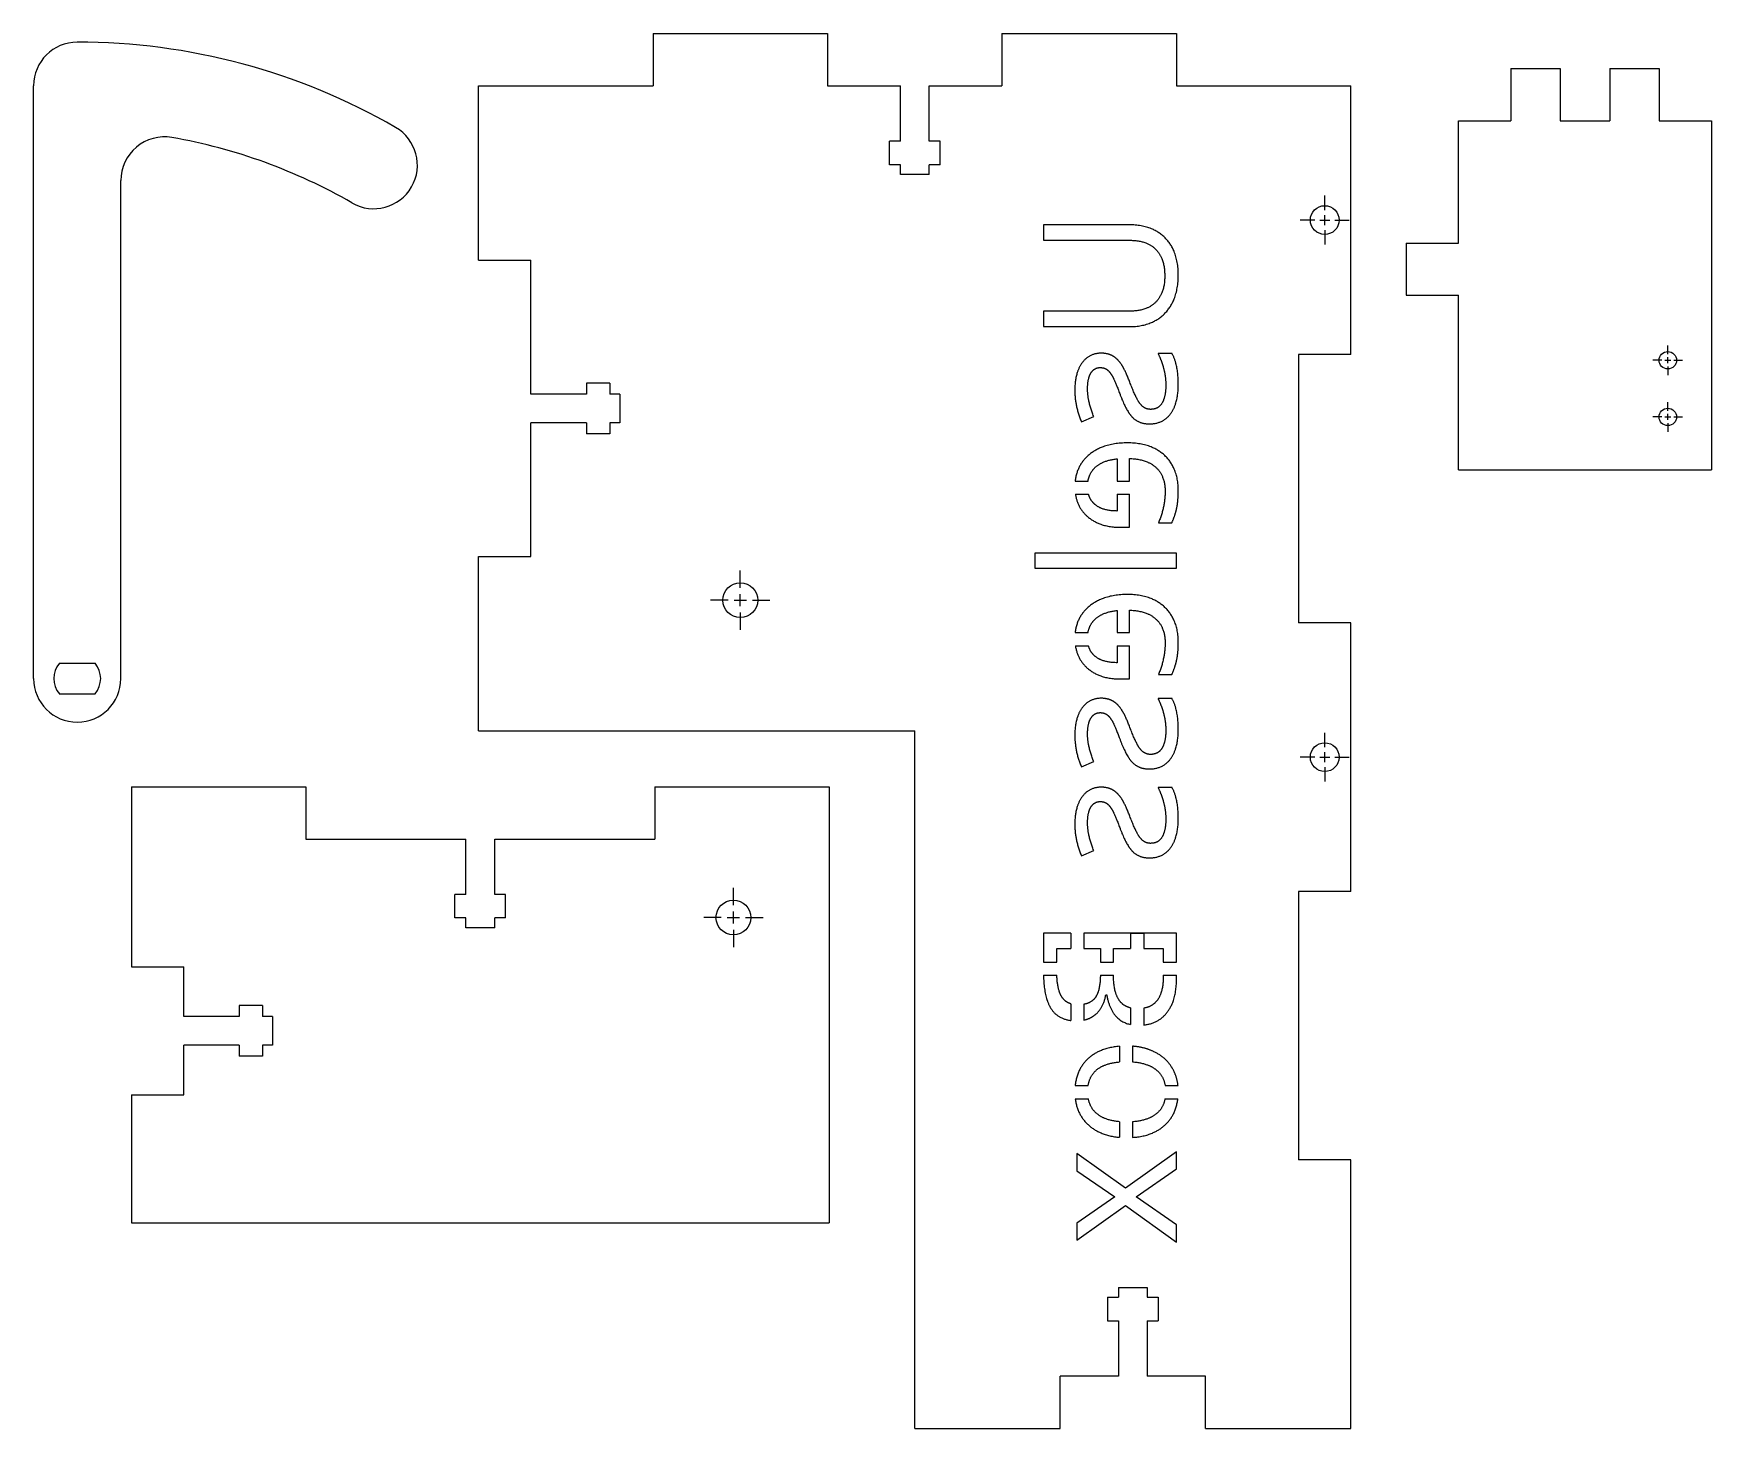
# Model space of a CAD drawing. Extents: x 4 to 197, y 46 to 206.
import ezdxf

# ---------------------------------------------------------------- set-up
doc = ezdxf.new("R2010")
doc.units = 0
doc.header["$LTSCALE"] = 12.7
doc.header["$MEASUREMENT"] = 0
doc.linetypes.add('CENTER', pattern=[0.787402, 0.492126, -0.098425, 0.098425, -0.098425])
doc.layers.add('CENTERMARKS', color=7, linetype='CONTINUOUS')
doc.layers.add('VISIBLE', color=7, linetype='CONTINUOUS')

msp = doc.modelspace()

# ---------------------------------------------------------------- linework, layer by layer
at = {"layer": 'CENTERMARKS', "linetype": 'CENTER'}
for p, q in [((152.5, 186.16), (152.5, 187.81)), ((151.35, 185.01), (149.7, 185.01)), ((153.66, 185.01), (155.31, 185.01)), ((152.5, 183.85), (152.5, 182.2)), ((191.83, 169.63), (191.83, 170.63)), ((191.13, 168.93), (190.13, 168.93)), ((191.83, 168.23), (191.83, 167.23)), ((192.53, 168.93), (193.53, 168.93)), ((191.83, 163.13), (191.83, 164.13)), ((191.13, 162.43), (190.13, 162.43)), ((191.83, 161.73), (191.83, 160.73)), ((192.53, 162.43), (193.53, 162.43)), ((85.5, 142.81), (85.5, 144.81)), ((84.1, 141.41), (82.1, 141.41)), ((86.9, 141.41), (88.9, 141.41)), ((85.5, 140.01), (85.5, 138.01)), ((152.5, 124.56), (152.5, 126.21)), ((151.35, 123.41), (149.7, 123.41)), ((153.66, 123.41), (155.31, 123.41)), ((152.5, 122.25), (152.5, 120.6)), ((84.71, 106.41), (84.71, 108.41)), ((83.31, 105.01), (81.31, 105.01)), ((86.11, 105.01), (88.11, 105.01)), ((84.71, 103.61), (84.71, 101.61))]:
    msp.add_line(p, q, dxfattribs=at)
at = {"layer": 'CENTERMARKS', "linetype": 'CONTINUOUS'}
for p, q in [((151.92, 185.01), (153.08, 185.01)), ((152.5, 184.43), (152.5, 185.58)), ((191.83, 168.58), (191.83, 169.28)), ((191.48, 168.93), (192.18, 168.93)), ((191.48, 162.43), (192.18, 162.43)), ((191.83, 162.08), (191.83, 162.78)), ((84.8, 141.41), (86.2, 141.41)), ((85.5, 140.71), (85.5, 142.11)), ((151.92, 123.41), (153.08, 123.41)), ((152.5, 122.83), (152.5, 123.98)), ((84.01, 105.01), (85.41, 105.01)), ((84.71, 104.31), (84.71, 105.71))]:
    msp.add_line(p, q, dxfattribs=at)
at = {"layer": 'VISIBLE'}
for p, q in [((75.5, 206.41), (75.5, 200.41)), ((75.5, 206.41), (95.5, 206.41)), ((95.5, 206.41), (95.5, 200.41)), ((115.5, 206.41), (115.5, 200.41)), ((115.5, 206.41), (135.5, 206.41)), ((135.5, 206.41), (135.5, 200.41)), ((173.83, 202.38), (173.83, 196.38)), ((173.83, 202.38), (179.5, 202.38)), ((179.5, 202.38), (179.5, 196.38)), ((185.17, 202.38), (185.17, 196.38)), ((185.17, 202.38), (190.83, 202.38)), ((190.83, 202.38), (190.83, 196.38)), ((4.48, 132.42), (4.48, 200.42)), ((55.5, 180.41), (55.5, 200.41)), ((55.5, 200.41), (75.5, 200.41)), ((95.5, 200.41), (103.85, 200.41)), ((103.85, 194.06), (103.85, 200.41)), ((107.15, 194.06), (107.15, 200.41)), ((107.15, 200.41), (115.5, 200.41)), ((135.5, 200.41), (155.5, 200.41)), ((155.5, 169.61), (155.5, 200.41)), ((167.83, 196.38), (173.83, 196.38)), ((167.83, 182.38), (167.83, 196.38)), ((179.5, 196.38), (185.17, 196.38)), ((190.83, 196.38), (196.83, 196.38)), ((196.83, 196.38), (196.83, 156.38)), ((103.85, 194.06), (102.6, 194.06)), ((102.6, 191.36), (102.6, 194.06)), ((108.4, 194.06), (107.15, 194.06)), ((108.4, 191.36), (108.4, 194.06)), ((103.85, 191.36), (102.6, 191.36)), ((103.85, 190.23), (103.85, 191.36)), ((107.15, 190.23), (107.15, 191.36)), ((108.4, 191.36), (107.15, 191.36)), ((14.48, 132.42), (14.48, 189.55)), ((107.15, 190.23), (103.85, 190.23)), ((130.08, 184.47), (120.24, 184.47)), ((120.24, 184.47), (120.24, 182.69)), ((120.24, 182.69), (130.2, 182.69)), ((161.83, 182.38), (167.83, 182.38)), ((161.83, 182.38), (161.83, 176.38)), ((55.5, 180.41), (61.5, 180.41)), ((61.5, 165.06), (61.5, 180.41)), ((161.83, 176.38), (167.83, 176.38)), ((167.83, 156.38), (167.83, 176.38)), ((130.18, 174.56), (120.24, 174.56)), ((120.24, 174.56), (120.24, 172.79)), ((120.24, 172.79), (130.12, 172.79)), ((134.99, 169.71), (133.39, 169.71)), ((155.5, 169.61), (149.5, 169.61)), ((149.5, 169.61), (149.5, 138.81)), ((70.55, 166.31), (67.85, 166.31)), ((67.85, 166.31), (67.85, 165.06)), ((70.55, 166.31), (70.55, 165.06)), ((67.85, 165.06), (61.5, 165.06)), ((71.68, 165.06), (70.55, 165.06)), ((71.68, 165.06), (71.68, 161.76)), ((61.5, 146.41), (61.5, 161.76)), ((67.85, 161.76), (61.5, 161.76)), ((67.85, 161.76), (67.85, 160.51)), ((70.55, 161.76), (70.55, 160.51)), ((71.68, 161.76), (70.55, 161.76)), ((124.61, 161.87), (126.02, 162.49)), ((70.55, 160.51), (67.85, 160.51)), ((128.69, 157.62), (128.69, 155.07)), ((130.1, 155.07), (130.1, 157.66)), ((167.83, 156.38), (196.83, 156.38)), ((123.89, 155.07), (125.36, 155.07)), ((128.69, 155.07), (130.1, 155.07)), ((123.92, 153.57), (125.42, 153.57)), ((128.69, 153.57), (130.1, 153.57)), ((128.69, 153.57), (128.69, 151.64)), ((130.1, 149.78), (130.1, 153.57)), ((133.43, 150.27), (134.97, 150.27)), ((129, 149.78), (130.1, 149.78)), ((55.5, 126.41), (55.5, 146.41)), ((55.5, 146.41), (61.5, 146.41)), ((135.5, 146.82), (119.26, 146.82)), ((119.26, 146.82), (119.26, 145.09)), ((135.5, 145.09), (135.5, 146.82)), ((119.26, 145.09), (135.5, 145.09)), ((128.69, 140.22), (128.69, 137.69)), ((130.1, 137.69), (130.1, 140.26)), ((155.5, 138.81), (149.5, 138.81)), ((155.5, 108.01), (155.5, 138.81)), ((123.89, 137.69), (125.36, 137.69)), ((128.69, 137.69), (130.1, 137.69)), ((123.91, 136.19), (125.41, 136.19)), ((128.69, 136.19), (130.1, 136.19)), ((128.69, 136.19), (128.69, 134.24)), ((130.1, 132.38), (130.1, 136.19)), ((7.43, 134.17), (11.52, 134.17)), ((133.43, 132.87), (134.97, 132.87)), ((129, 132.38), (130.1, 132.38)), ((7.43, 130.67), (11.52, 130.67)), ((134.99, 130.12), (133.39, 130.12)), ((55.5, 126.41), (105.5, 126.41)), ((105.5, 46.41), (105.5, 126.41)), ((124.61, 122.29), (126.02, 122.9)), ((15.69, 120.01), (15.69, 99.34)), ((15.69, 120.01), (35.69, 120.01)), ((35.69, 120.01), (35.69, 114.01)), ((75.69, 120.01), (95.69, 120.01)), ((75.69, 120.01), (75.69, 114.01)), ((95.69, 120.01), (95.69, 70.01)), ((134.99, 119.93), (133.39, 119.93)), ((35.69, 114.01), (54.04, 114.01)), ((54.04, 107.66), (54.04, 114.01)), ((57.34, 114.01), (75.69, 114.01)), ((57.34, 107.66), (57.34, 114.01)), ((124.61, 112.09), (126.02, 112.71)), ((155.5, 108.01), (149.5, 108.01)), ((149.5, 108.01), (149.5, 77.21)), ((52.79, 104.96), (52.79, 107.66)), ((54.04, 107.66), (52.79, 107.66)), ((58.59, 107.66), (57.34, 107.66)), ((58.59, 104.96), (58.59, 107.66)), ((54.04, 104.96), (52.79, 104.96)), ((54.04, 103.83), (54.04, 104.96)), ((57.34, 103.83), (57.34, 104.96)), ((58.59, 104.96), (57.34, 104.96)), ((57.34, 103.83), (54.04, 103.83)), ((120.24, 103.22), (120.24, 99.9)), ((123.4, 103.22), (120.24, 103.22)), ((123.4, 103.22), (123.4, 101.45)), ((135.5, 103.22), (124.9, 103.22)), ((124.9, 103.22), (124.9, 101.45)), ((130.25, 103.2), (130.25, 101.45)), ((130.25, 103.2), (131.75, 103.2)), ((131.75, 103.2), (131.75, 101.45)), ((135.5, 99.9), (135.5, 103.22)), ((121.78, 99.9), (121.78, 101.45)), ((121.78, 101.45), (123.4, 101.45)), ((124.9, 101.45), (126.78, 101.45)), ((126.78, 101.45), (126.78, 99.9)), ((128.28, 99.9), (128.28, 101.45)), ((128.28, 101.45), (130.25, 101.45)), ((131.75, 101.45), (133.99, 101.45)), ((133.99, 101.45), (133.99, 99.9)), ((15.69, 99.34), (21.69, 99.34)), ((21.69, 93.66), (21.69, 99.34)), ((120.24, 99.9), (121.78, 99.9)), ((120.25, 98.4), (121.79, 98.4)), ((126.78, 99.9), (128.28, 99.9)), ((126.78, 98.4), (128.28, 98.4)), ((133.99, 99.9), (135.5, 99.9)), ((133.99, 98.4), (135.5, 98.4)), ((133.99, 98.4), (133.99, 98.26)), ((135.5, 97.9), (135.5, 98.4)), ((30.74, 94.91), (28.04, 94.91)), ((28.04, 94.91), (28.04, 93.66)), ((30.74, 94.91), (30.74, 93.66)), ((123.4, 95.11), (123.4, 93.2)), ((124.9, 95.06), (124.9, 93.25)), ((127.4, 96.13), (127.51, 96.13)), ((130.25, 94.64), (130.25, 92.74)), ((131.75, 94.61), (131.75, 92.68)), ((28.04, 93.66), (21.69, 93.66)), ((31.86, 93.66), (30.74, 93.66)), ((31.86, 93.66), (31.86, 90.36)), ((21.69, 84.67), (21.69, 90.36)), ((28.04, 90.36), (21.69, 90.36)), ((28.04, 90.36), (28.04, 89.11)), ((30.74, 89.11), (28.04, 89.11)), ((30.74, 90.36), (30.74, 89.11)), ((31.86, 90.36), (30.74, 90.36)), ((128.97, 90.24), (128.97, 88.44)), ((130.47, 90.25), (130.47, 88.45)), ((15.69, 84.67), (15.69, 70.01)), ((15.69, 84.67), (21.69, 84.67)), ((123.89, 85.73), (125.38, 85.73)), ((134.21, 85.73), (135.68, 85.73)), ((123.9, 84.23), (125.4, 84.23)), ((134.19, 84.23), (135.66, 84.23)), ((128.97, 81.59), (128.97, 79.8)), ((130.47, 81.58), (130.47, 79.79)), ((124.07, 77.95), (124.07, 75.97)), ((129.65, 73.97), (124.07, 77.95)), ((135.5, 78.15), (129.65, 73.97)), ((135.5, 76.19), (135.5, 78.15)), ((155.5, 77.21), (149.5, 77.21)), ((155.5, 46.41), (155.5, 77.21)), ((124.07, 75.97), (128.45, 72.96)), ((130.87, 72.96), (135.5, 76.19)), ((128.45, 72.96), (124.07, 69.95)), ((124.07, 68), (129.65, 71.98)), ((129.65, 71.98), (135.5, 67.79)), ((135.5, 69.75), (130.87, 72.96)), ((15.69, 70.01), (95.69, 70.01)), ((124.07, 69.95), (124.07, 68)), ((135.5, 67.79), (135.5, 69.75)), ((128.85, 62.58), (132.15, 62.58)), ((128.85, 62.58), (128.85, 61.46)), ((132.15, 62.58), (132.15, 61.46)), ((127.6, 61.46), (128.85, 61.46)), ((127.6, 61.46), (127.6, 58.76)), ((132.15, 61.46), (133.4, 61.46)), ((133.4, 61.46), (133.4, 58.76)), ((127.6, 58.76), (128.85, 58.76)), ((128.85, 58.76), (128.85, 52.41)), ((132.15, 58.76), (132.15, 52.41)), ((132.15, 58.76), (133.4, 58.76)), ((128.85, 52.41), (122.17, 52.41)), ((122.17, 46.41), (122.17, 52.41)), ((138.84, 52.41), (132.15, 52.41)), ((138.84, 46.41), (138.84, 52.41)), ((105.5, 46.41), (122.17, 46.41)), ((138.84, 46.41), (155.5, 46.41))]:
    msp.add_line(p, q, dxfattribs=at)
for centre, radius in [((152.5, 185.01), 1.65), ((191.83, 168.93), 1), ((191.83, 162.43), 1), ((85.5, 141.41), 2), ((152.5, 123.41), 1.65), ((84.71, 105.01), 2)]:
    msp.add_circle(centre, radius, dxfattribs=at)
for centre, radius, start, end in [((9.48, 200.42), 5, 90, 180), ((9.48, 132.42), 73, 60, 90), ((19.48, 189.55), 5, 80.0718, 180), ((9.48, 132.42), 63, 60, 80.0718), ((43.48, 191.31), 5, 240, 60), ((9.48, 132.42), 2.69, 139.4163, 220.5837), ((9.48, 132.42), 2.69, 319.4163, 40.5837), ((9.48, 132.42), 5, 180, 0)]:
    msp.add_arc(centre, radius, start, end, dxfattribs=at)
for points in [[(134.21, 182.96), (132.7, 184.47), (130.08, 184.47)], [(135.71, 178.7), (135.71, 181.45), (134.21, 182.96)], [(130.2, 182.69), (132.11, 182.69), (133.13, 181.65)], [(133.13, 181.65), (134.16, 180.6), (134.16, 178.58)], [(134.16, 178.58), (134.16, 176.65), (133.13, 175.6)], [(134.22, 174.36), (135.71, 175.94), (135.71, 178.7)], [(133.13, 175.6), (132.1, 174.56), (130.18, 174.56)], [(130.12, 172.79), (132.73, 172.79), (134.22, 174.36)], [(126.87, 169.74), (125.47, 169.74), (124.66, 168.6)], [(128.22, 169.41), (127.65, 169.74), (126.87, 169.74)], [(129.22, 168.41), (128.78, 169.08), (128.22, 169.41)], [(133.39, 169.71), (133.8, 168.88), (134.04, 167.94)], [(135.71, 166.16), (135.71, 168.44), (134.99, 169.71)], [(124.66, 168.6), (123.85, 167.46), (123.85, 165.48)], [(125.31, 165.61), (125.31, 166.84), (125.69, 167.47)], [(125.69, 167.47), (126.08, 168.09), (126.76, 168.09)], [(126.76, 168.09), (127.22, 168.09), (127.54, 167.86)], [(127.54, 167.86), (127.86, 167.62), (128.15, 167.1)], [(130.26, 166.14), (129.67, 167.74), (129.22, 168.41)], [(134.04, 167.94), (134.28, 167), (134.28, 166.12)], [(123.85, 165.48), (123.85, 163.64), (124.61, 161.87)], [(126.02, 162.49), (125.31, 164.21), (125.31, 165.61)], [(128.15, 167.1), (128.45, 166.58), (129, 165.1)], [(131.38, 163.88), (130.91, 164.46), (130.26, 166.14)], [(134.28, 166.12), (134.28, 164.76), (133.85, 164.03)], [(134.85, 162.82), (135.71, 164.01), (135.71, 166.16)], [(129, 165.1), (129.74, 163.06), (130.49, 162.35)], [(132.53, 163.3), (131.86, 163.3), (131.38, 163.88)], [(133.85, 164.03), (133.42, 163.3), (132.53, 163.3)], [(130.49, 162.35), (131.24, 161.63), (132.38, 161.63)], [(132.38, 161.63), (133.98, 161.63), (134.85, 162.82)], [(125.48, 158.09), (124.09, 156.92), (123.89, 155.07)], [(129.88, 159.45), (127.11, 159.45), (125.48, 158.09)], [(134.17, 157.99), (132.62, 159.45), (129.88, 159.45)], [(135.71, 153.98), (135.71, 156.52), (134.17, 157.99)], [(125.36, 155.07), (125.52, 156.02), (126.2, 156.65)], [(126.2, 156.65), (127.1, 157.47), (128.69, 157.62)], [(130.1, 157.66), (132.11, 157.6), (133.15, 156.64)], [(133.15, 156.64), (134.2, 155.67), (134.2, 153.92)], [(134.2, 153.92), (134.2, 152.07), (133.43, 150.27)], [(135.54, 152.01), (135.71, 152.82), (135.71, 153.98)], [(123.92, 153.57), (124.15, 152.02), (125.27, 151.03)], [(126.18, 152.37), (125.62, 152.84), (125.42, 153.57)], [(128.69, 151.64), (127.05, 151.64), (126.18, 152.37)], [(134.97, 150.27), (135.37, 151.19), (135.54, 152.01)], [(125.27, 151.03), (126.68, 149.78), (129, 149.78)], [(125.48, 140.69), (124.09, 139.53), (123.89, 137.69)], [(129.88, 142.06), (127.11, 142.06), (125.48, 140.69)], [(134.17, 140.59), (132.62, 142.06), (129.88, 142.06)], [(135.71, 136.59), (135.71, 139.12), (134.17, 140.59)], [(125.36, 137.69), (125.52, 138.63), (126.2, 139.25)], [(126.2, 139.25), (127.1, 140.07), (128.69, 140.22)], [(130.1, 140.26), (132.11, 140.21), (133.15, 139.24)], [(133.15, 139.24), (134.2, 138.28), (134.2, 136.52)], [(135.54, 134.61), (135.71, 135.43), (135.71, 136.59)], [(123.91, 136.19), (124.15, 134.63), (125.27, 133.63)], [(126.18, 134.97), (125.61, 135.44), (125.41, 136.19)], [(128.69, 134.24), (127.05, 134.24), (126.18, 134.97)], [(134.2, 136.52), (134.2, 134.68), (133.43, 132.87)], [(125.27, 133.63), (126.68, 132.38), (129, 132.38)], [(134.97, 132.87), (135.37, 133.79), (135.54, 134.61)], [(124.66, 129.02), (123.85, 127.88), (123.85, 125.9)], [(126.87, 130.16), (125.47, 130.16), (124.66, 129.02)], [(128.22, 129.83), (127.65, 130.16), (126.87, 130.16)], [(129.22, 128.83), (128.78, 129.5), (128.22, 129.83)], [(133.39, 130.12), (133.8, 129.3), (134.04, 128.36)], [(135.71, 126.58), (135.71, 128.85), (134.99, 130.12)], [(125.31, 126.02), (125.31, 127.26), (125.69, 127.88)], [(125.69, 127.88), (126.08, 128.51), (126.76, 128.51)], [(126.76, 128.51), (127.22, 128.51), (127.54, 128.27)], [(127.54, 128.27), (127.86, 128.04), (128.15, 127.52)], [(128.15, 127.52), (128.45, 127), (129, 125.51)], [(130.26, 126.56), (129.67, 128.15), (129.22, 128.83)], [(134.04, 128.36), (134.28, 127.41), (134.28, 126.53)], [(123.85, 125.9), (123.85, 124.05), (124.61, 122.29)], [(126.02, 122.9), (125.31, 124.62), (125.31, 126.02)], [(129, 125.51), (129.74, 123.48), (130.49, 122.76)], [(131.38, 124.3), (130.91, 124.87), (130.26, 126.56)], [(134.28, 126.53), (134.28, 125.18), (133.85, 124.45)], [(134.85, 123.24), (135.71, 124.43), (135.71, 126.58)], [(132.53, 123.72), (131.86, 123.72), (131.38, 124.3)], [(132.38, 122.05), (133.98, 122.05), (134.85, 123.24)], [(133.85, 124.45), (133.42, 123.72), (132.53, 123.72)], [(130.49, 122.76), (131.24, 122.05), (132.38, 122.05)], [(126.87, 119.96), (125.47, 119.96), (124.66, 118.82)], [(128.22, 119.63), (127.65, 119.96), (126.87, 119.96)], [(129.22, 118.63), (128.78, 119.3), (128.22, 119.63)], [(133.39, 119.93), (133.8, 119.1), (134.04, 118.16)], [(135.71, 116.38), (135.71, 118.66), (134.99, 119.93)], [(124.66, 118.82), (123.85, 117.68), (123.85, 115.7)], [(125.31, 115.83), (125.31, 117.06), (125.69, 117.69)], [(125.69, 117.69), (126.08, 118.31), (126.76, 118.31)], [(126.76, 118.31), (127.22, 118.31), (127.54, 118.08)], [(127.54, 118.08), (127.86, 117.84), (128.15, 117.32)], [(130.26, 116.36), (129.67, 117.96), (129.22, 118.63)], [(134.04, 118.16), (134.28, 117.22), (134.28, 116.34)], [(123.85, 115.7), (123.85, 113.86), (124.61, 112.09)], [(126.02, 112.71), (125.31, 114.43), (125.31, 115.83)], [(128.15, 117.32), (128.45, 116.8), (129, 115.32)], [(131.38, 114.1), (130.91, 114.68), (130.26, 116.36)], [(134.28, 116.34), (134.28, 114.98), (133.85, 114.25)], [(134.85, 113.04), (135.71, 114.23), (135.71, 116.38)], [(129, 115.32), (129.74, 113.28), (130.49, 112.57)], [(132.53, 113.52), (131.86, 113.52), (131.38, 114.1)], [(133.85, 114.25), (133.42, 113.52), (132.53, 113.52)], [(130.49, 112.57), (131.24, 111.85), (132.38, 111.85)], [(132.38, 111.85), (133.98, 111.85), (134.85, 113.04)], [(120.25, 98.4), (120.32, 95.76), (121.15, 94.52)], [(122.35, 95.92), (121.84, 96.73), (121.79, 98.4)], [(126.78, 98.4), (126.76, 96.62), (126.19, 95.82)], [(128.95, 95.5), (128.28, 96.46), (128.28, 98.4)], [(133.99, 98.26), (133.99, 96.42), (133.28, 95.48)], [(134.35, 94.03), (135.5, 95.41), (135.5, 97.9)], [(121.15, 94.52), (121.91, 93.39), (123.4, 93.2)], [(123.4, 95.11), (122.72, 95.32), (122.35, 95.92)], [(126.19, 95.82), (125.76, 95.22), (124.9, 95.06)], [(126.26, 93.92), (127.14, 94.67), (127.4, 96.13)], [(127.51, 96.13), (128.01, 93.21), (130.25, 92.74)], [(130.25, 94.64), (129.41, 94.84), (128.95, 95.5)], [(133.28, 95.48), (132.74, 94.78), (131.75, 94.61)], [(124.9, 93.25), (125.68, 93.42), (126.26, 93.92)], [(131.75, 92.68), (133.37, 92.85), (134.35, 94.03)], [(125.42, 88.87), (124.09, 87.69), (123.89, 85.73)], [(128.97, 90.24), (126.75, 90.06), (125.42, 88.87)], [(132.92, 89.62), (131.85, 90.14), (130.47, 90.25)], [(134.99, 87.79), (134.27, 88.98), (132.92, 89.62)], [(125.38, 85.73), (125.56, 86.93), (126.44, 87.61)], [(126.44, 87.61), (127.35, 88.31), (128.97, 88.44)], [(130.47, 88.45), (132.16, 88.33), (133.11, 87.6)], [(133.11, 87.6), (134.01, 86.91), (134.21, 85.73)], [(135.68, 85.73), (135.55, 86.86), (134.99, 87.79)], [(123.9, 84.23), (124.12, 82.36), (125.45, 81.18)], [(126.46, 82.44), (125.61, 83.1), (125.4, 84.23)], [(134.19, 84.23), (133.98, 83.1), (133.12, 82.44)], [(134.14, 81.17), (135.44, 82.33), (135.66, 84.23)], [(125.45, 81.18), (126.81, 79.98), (128.97, 79.8)], [(128.97, 81.59), (127.37, 81.73), (126.46, 82.44)], [(133.12, 82.44), (132.16, 81.7), (130.47, 81.58)], [(130.47, 79.79), (132.77, 79.94), (134.14, 81.17)]]:
    msp.add_open_spline(points, degree=2, dxfattribs=at)

doc.saveas('drawing.dxf')
